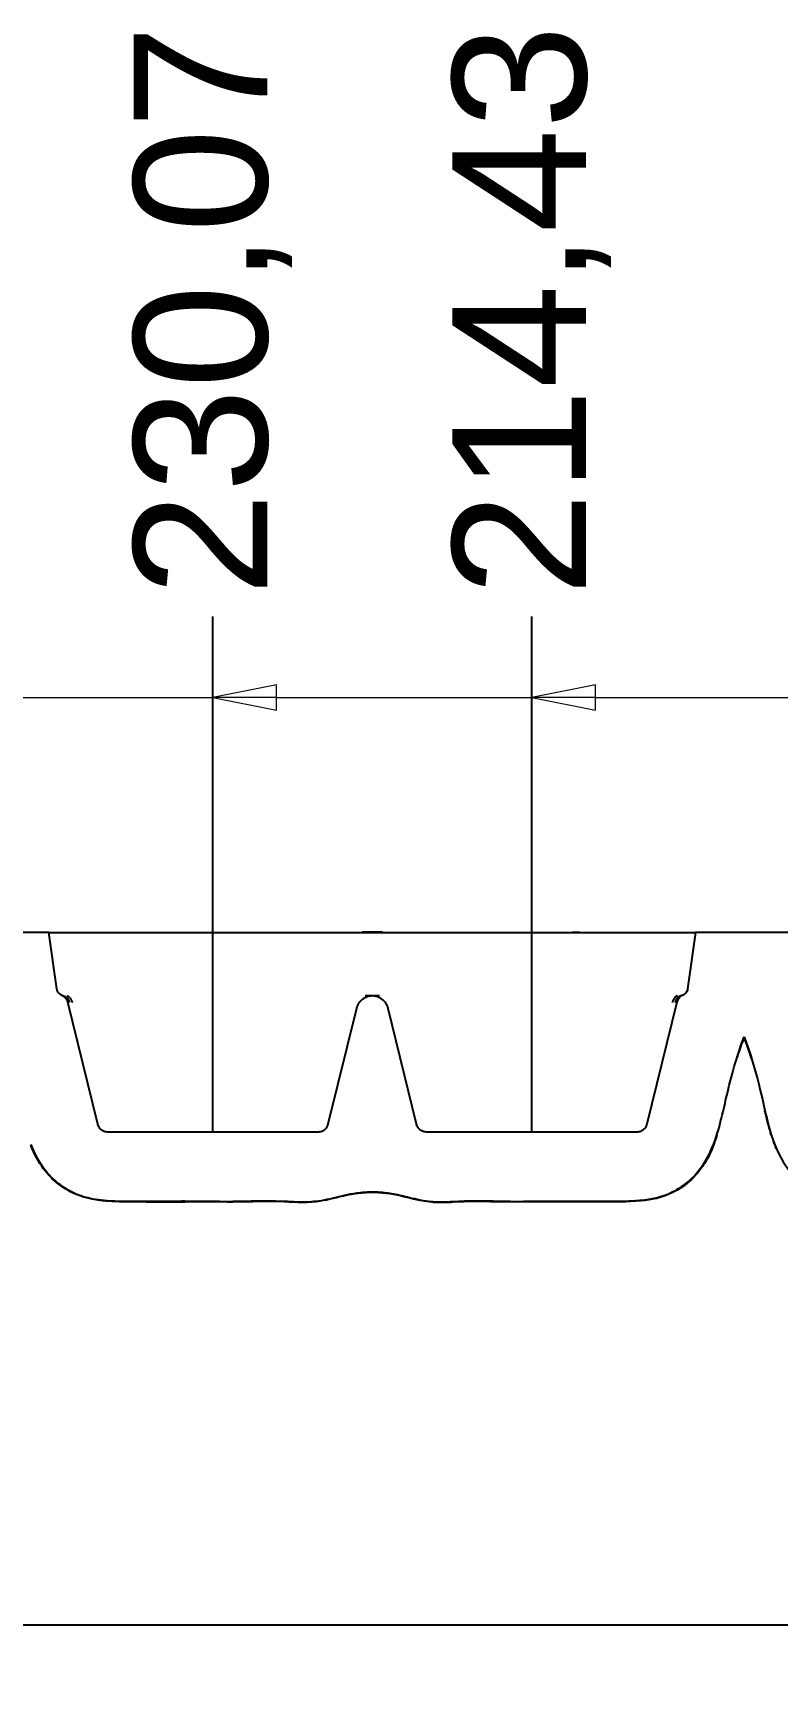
# Model space of a CAD drawing. Header units: millimetres. Extents: x 0 to 1486, y 0 to 1051.
# Drawn here: x 405.9 to 442.4, y 481.8 to 563.1 of the extents above; entities that cross this region are included whole.
import ezdxf

# ---------------------------------------------------------------- set-up
doc = ezdxf.new("R2010")
doc.units = ezdxf.units.MM
doc.header["$LTSCALE"] = 1.25
doc.layers.add('Bemaßungen(DIN)', color=7, linetype='Continuous', lineweight=5, true_color=0x262659)
doc.layers.add('Sichtbare Kanten(DIN)', color=7, linetype='Continuous', lineweight=25, true_color=0x262659)
doc.styles.add('Aktuell-DINGroßer Text', font='arial.ttf')
doc.dimstyles.new('STANDARD-DIN', dxfattribs={"dimscale": 1.25, "dimtxt": 5.25, "dimasz": 2.5, "dimexe": 3.175, "dimexo": 0, "dimgap": 0.8, "dimtad": 1, "dimrnd": 1e-08, "dimtxsty": 'Aktuell-DINGroßer Text', "dimcen": 0.09, "dimdle": 10, "dimclrd": 256, "dimclre": 256, "dimclrt": 256, "dimazin": 2, "dimtfac": 0.666667, "dimtmove": 0, "dimatfit": 3, "dimfxl": 1, "dimtolj": 1, "dimlwd": 25, "dimlwe": 25, "dimarcsym": 0})

# ---------------------------------------------------------------- blocks, each defined once
blk = doc.blocks.new('*D82')
at = {"layer": 'Bemaßungen(DIN)', "color": 250, "linetype": 'Continuous', "lineweight": 25, "true_color": 0x3f3f3f, "transparency": 16777216}
blk.add_line((430.322, 509.173), (430.322, 534.471), dxfattribs=at)
at = {"layer": 'Defpoints', "color": 0, "linetype": 'Continuous', "transparency": 16777216}
for p in [(430.322, 534.471), (430.322, 509.173), (644.748, 481.848)]:
    blk.add_point(p, dxfattribs=at)
at = {"layer": 'Bemaßungen(DIN)', "color": 179, "linetype": 'Continuous', "lineweight": 25, "true_color": 0x262659, "transparency": 16777216, "insert": (430.322, 535.471), "char_height": 6.5625, "attachment_point": 4, "rotation": 90, "style": 'Aktuell-DINGroßer Text'}
blk.add_mtext('\\A1;214,43', dxfattribs=at)
blk = doc.blocks.new('*D83')
at = {"layer": 'Bemaßungen(DIN)', "color": 250, "linetype": 'Continuous', "lineweight": 25, "true_color": 0x3f3f3f, "transparency": 16777216}
blk.add_line((414.675, 509.173), (414.675, 534.471), dxfattribs=at)
at = {"layer": 'Defpoints', "color": 0, "linetype": 'Continuous', "transparency": 16777216}
for p in [(414.675, 534.471), (414.675, 509.173), (644.748, 481.848)]:
    blk.add_point(p, dxfattribs=at)
at = {"layer": 'Bemaßungen(DIN)', "color": 179, "linetype": 'Continuous', "lineweight": 25, "true_color": 0x262659, "transparency": 16777216, "insert": (414.675, 535.471), "char_height": 6.5625, "attachment_point": 4, "rotation": 90, "style": 'Aktuell-DINGroßer Text'}
blk.add_mtext('\\A1;230,07', dxfattribs=at)
blk = doc.blocks.new('*D84')
at = {"layer": 'Bemaßungen(DIN)', "color": 250, "linetype": 'Continuous', "lineweight": 25, "true_color": 0x3f3f3f, "transparency": 16777216}
blk.add_line((396.822, 509.173), (396.822, 534.471), dxfattribs=at)
at = {"layer": 'Defpoints', "color": 0, "linetype": 'Continuous', "transparency": 16777216}
for p in [(396.822, 534.471), (396.822, 509.173), (644.748, 481.848)]:
    blk.add_point(p, dxfattribs=at)
at = {"layer": 'Bemaßungen(DIN)', "color": 179, "linetype": 'Continuous', "lineweight": 25, "true_color": 0x262659, "transparency": 16777216, "insert": (396.822, 535.471), "char_height": 6.5625, "attachment_point": 4, "rotation": 90, "style": 'Aktuell-DINGroßer Text'}
blk.add_mtext('\\A1;247,93', dxfattribs=at)
blk = doc.blocks.new('*D85')
at = {"layer": 'Bemaßungen(DIN)', "color": 250, "linetype": 'Continuous', "lineweight": 25, "true_color": 0x3f3f3f, "transparency": 16777216}
blk.add_line((381.175, 509.173), (381.175, 534.471), dxfattribs=at)
at = {"layer": 'Defpoints', "color": 0, "linetype": 'Continuous', "transparency": 16777216}
for p in [(381.175, 534.471), (381.175, 509.173), (644.748, 481.848)]:
    blk.add_point(p, dxfattribs=at)
at = {"layer": 'Bemaßungen(DIN)', "color": 179, "linetype": 'Continuous', "lineweight": 25, "true_color": 0x262659, "transparency": 16777216, "insert": (381.175, 535.471), "char_height": 6.5625, "attachment_point": 4, "rotation": 90, "style": 'Aktuell-DINGroßer Text'}
blk.add_mtext('\\A1;263,57', dxfattribs=at)
blk = doc.blocks.new('*D86')
at = {"layer": 'Bemaßungen(DIN)', "color": 250, "linetype": 'Continuous', "lineweight": 25, "true_color": 0x3f3f3f, "transparency": 16777216}
blk.add_line((363.322, 509.173), (363.322, 534.471), dxfattribs=at)
at = {"layer": 'Defpoints', "color": 0, "linetype": 'Continuous', "transparency": 16777216}
for p in [(363.322, 534.471), (363.322, 509.173), (644.748, 481.848)]:
    blk.add_point(p, dxfattribs=at)
at = {"layer": 'Bemaßungen(DIN)', "color": 179, "linetype": 'Continuous', "lineweight": 25, "true_color": 0x262659, "transparency": 16777216, "insert": (363.322, 535.471), "char_height": 6.5625, "attachment_point": 4, "rotation": 90, "style": 'Aktuell-DINGroßer Text'}
blk.add_mtext('\\A1;281,43', dxfattribs=at)
blk = doc.blocks.new('*D87')
at = {"layer": 'Bemaßungen(DIN)', "color": 250, "linetype": 'Continuous', "lineweight": 25, "true_color": 0x3f3f3f, "transparency": 16777216}
blk.add_line((347.675, 509.173), (347.675, 534.471), dxfattribs=at)
at = {"layer": 'Defpoints', "color": 0, "linetype": 'Continuous', "transparency": 16777216}
for p in [(347.675, 534.471), (347.675, 509.173), (644.748, 481.848)]:
    blk.add_point(p, dxfattribs=at)
at = {"layer": 'Bemaßungen(DIN)', "color": 179, "linetype": 'Continuous', "lineweight": 25, "true_color": 0x262659, "transparency": 16777216, "insert": (347.675, 535.471), "char_height": 6.5625, "attachment_point": 4, "rotation": 90, "style": 'Aktuell-DINGroßer Text'}
blk.add_mtext('\\A1;297,07', dxfattribs=at)
blk = doc.blocks.new('*D88')
at = {"layer": 'Bemaßungen(DIN)', "color": 250, "linetype": 'Continuous', "lineweight": 25, "true_color": 0x3f3f3f, "transparency": 16777216}
blk.add_line((329.822, 509.173), (329.822, 534.471), dxfattribs=at)
at = {"layer": 'Defpoints', "color": 0, "linetype": 'Continuous', "transparency": 16777216}
for p in [(329.822, 534.471), (329.822, 509.173), (644.748, 481.848)]:
    blk.add_point(p, dxfattribs=at)
at = {"layer": 'Bemaßungen(DIN)', "color": 179, "linetype": 'Continuous', "lineweight": 25, "true_color": 0x262659, "transparency": 16777216, "insert": (329.822, 535.471), "char_height": 6.5625, "attachment_point": 4, "rotation": 90, "style": 'Aktuell-DINGroßer Text'}
blk.add_mtext('\\A1;314,93', dxfattribs=at)
blk = doc.blocks.new('*D89')
at = {"layer": 'Bemaßungen(DIN)', "color": 250, "linetype": 'Continuous', "lineweight": 25, "true_color": 0x3f3f3f, "transparency": 16777216}
blk.add_line((314.175, 509.173), (314.175, 534.471), dxfattribs=at)
at = {"layer": 'Defpoints', "color": 0, "linetype": 'Continuous', "transparency": 16777216}
for p in [(314.175, 534.471), (314.175, 509.173), (644.748, 481.848)]:
    blk.add_point(p, dxfattribs=at)
at = {"layer": 'Bemaßungen(DIN)', "color": 179, "linetype": 'Continuous', "lineweight": 25, "true_color": 0x262659, "transparency": 16777216, "insert": (314.175, 535.471), "char_height": 6.5625, "attachment_point": 4, "rotation": 90, "style": 'Aktuell-DINGroßer Text'}
blk.add_mtext('\\A1;330,57', dxfattribs=at)
blk = doc.blocks.new('*D90')
at = {"layer": 'Bemaßungen(DIN)', "color": 250, "linetype": 'Continuous', "lineweight": 25, "true_color": 0x3f3f3f, "transparency": 16777216}
blk.add_line((296.322, 509.173), (296.322, 534.471), dxfattribs=at)
at = {"layer": 'Defpoints', "color": 0, "linetype": 'Continuous', "transparency": 16777216}
for p in [(296.322, 534.471), (296.322, 509.173), (644.748, 481.848)]:
    blk.add_point(p, dxfattribs=at)
at = {"layer": 'Bemaßungen(DIN)', "color": 179, "linetype": 'Continuous', "lineweight": 25, "true_color": 0x262659, "transparency": 16777216, "insert": (296.322, 535.471), "char_height": 6.5625, "attachment_point": 4, "rotation": 90, "style": 'Aktuell-DINGroßer Text'}
blk.add_mtext('\\A1;348,43', dxfattribs=at)
blk = doc.blocks.new('*D91')
at = {"layer": 'Bemaßungen(DIN)', "color": 250, "linetype": 'Continuous', "lineweight": 25, "true_color": 0x3f3f3f, "transparency": 16777216}
blk.add_line((280.675, 509.173), (280.675, 534.471), dxfattribs=at)
at = {"layer": 'Defpoints', "color": 0, "linetype": 'Continuous', "transparency": 16777216}
for p in [(280.675, 534.471), (280.675, 509.173), (644.748, 481.848)]:
    blk.add_point(p, dxfattribs=at)
at = {"layer": 'Bemaßungen(DIN)', "color": 179, "linetype": 'Continuous', "lineweight": 25, "true_color": 0x262659, "transparency": 16777216, "insert": (280.675, 535.471), "char_height": 6.5625, "attachment_point": 4, "rotation": 90, "style": 'Aktuell-DINGroßer Text'}
blk.add_mtext('\\A1;364,07', dxfattribs=at)
blk = doc.blocks.new('*D92')
at = {"layer": 'Bemaßungen(DIN)', "color": 250, "linetype": 'Continuous', "lineweight": 25, "true_color": 0x3f3f3f, "transparency": 16777216}
blk.add_line((262.822, 509.173), (262.822, 534.471), dxfattribs=at)
at = {"layer": 'Defpoints', "color": 0, "linetype": 'Continuous', "transparency": 16777216}
for p in [(262.822, 534.471), (262.822, 509.173), (644.748, 481.848)]:
    blk.add_point(p, dxfattribs=at)
at = {"layer": 'Bemaßungen(DIN)', "color": 179, "linetype": 'Continuous', "lineweight": 25, "true_color": 0x262659, "transparency": 16777216, "insert": (262.822, 535.471), "char_height": 6.5625, "attachment_point": 4, "rotation": 90, "style": 'Aktuell-DINGroßer Text'}
blk.add_mtext('\\A1;381,93', dxfattribs=at)
blk = doc.blocks.new('*D93')
at = {"layer": 'Bemaßungen(DIN)', "color": 250, "linetype": 'Continuous', "lineweight": 25, "true_color": 0x3f3f3f, "transparency": 16777216}
blk.add_line((247.175, 509.173), (247.175, 534.471), dxfattribs=at)
at = {"layer": 'Defpoints', "color": 0, "linetype": 'Continuous', "transparency": 16777216}
for p in [(247.175, 534.471), (247.175, 509.173), (644.748, 481.848)]:
    blk.add_point(p, dxfattribs=at)
at = {"layer": 'Bemaßungen(DIN)', "color": 179, "linetype": 'Continuous', "lineweight": 25, "true_color": 0x262659, "transparency": 16777216, "insert": (247.175, 535.471), "char_height": 6.5625, "attachment_point": 4, "rotation": 90, "style": 'Aktuell-DINGroßer Text'}
blk.add_mtext('\\A1;397,57', dxfattribs=at)
blk = doc.blocks.new('2DTransSymbol3')
at = {"layer": 'Bemaßungen(DIN)'}
for p, q in [((334.24, 424.902), (331.74, 424.402)), ((334.24, 423.902), (334.24, 424.902)), ((346.758, 424.902), (344.258, 424.402)), ((346.758, 423.902), (346.758, 424.902)), ((319.958, 424.402), (331.74, 424.402)), ((334.24, 424.402), (331.74, 424.402)), ((331.74, 424.402), (334.24, 423.902)), ((334.24, 424.402), (344.258, 424.402)), ((346.758, 424.402), (344.258, 424.402)), ((344.258, 424.402), (346.758, 423.902)), ((346.758, 424.402), (360.94, 424.402))]:
    blk.add_line(p, q, dxfattribs=at)
at = {"layer": 'Bemaßungen(DIN)', "flags": 128}
for points in [[(334.24, 424.902), (331.74, 424.402), (334.24, 423.902), (334.24, 424.902)], [(346.758, 424.902), (344.258, 424.402), (346.758, 423.902), (346.758, 424.902)]]:
    blk.add_lwpolyline(points, dxfattribs=at)
at = {"layer": 'Bemaßungen(DIN)'}
for points in [[(334.24, 424.902), (331.74, 424.402), (334.24, 423.902), (334.24, 424.902)], [(346.758, 424.902), (344.258, 424.402), (346.758, 423.902), (346.758, 424.902)]]:
    blk.add_solid(points, dxfattribs=at)

msp = doc.modelspace()

# ---------------------------------------------------------------- linework, layer by layer
at = {"layer": 'Sichtbare Kanten(DIN)'}
for p, q in [((406.6335, 518.9728), (404.8635, 518.9728)), ((407.0236, 516.1971), (406.6335, 518.9728)), ((406.6335, 518.9728), (407.1286, 518.9728)), ((407.1286, 518.9728), (437.8683, 518.9728)), ((422.9985, 518.9828), (421.9985, 518.9828)), ((421.9985, 518.9728), (421.9985, 518.9828)), ((422.3985, 518.9778), (422.5985, 518.9778)), ((422.3985, 518.9728), (422.3985, 518.9778)), ((422.5985, 518.9728), (422.5985, 518.9778)), ((422.9985, 518.9728), (422.9985, 518.9828)), ((432.3253, 518.9778), (432.4119, 518.9778)), ((432.3253, 518.9728), (432.3253, 518.9778)), ((432.4119, 518.9778), (432.5851, 518.9778)), ((432.4119, 518.9728), (432.4119, 518.9778)), ((432.5851, 518.9778), (432.6717, 518.9778)), ((432.5851, 518.9728), (432.5851, 518.9778)), ((432.6717, 518.9728), (432.6717, 518.9778)), ((437.8683, 518.9728), (438.3635, 518.9728)), ((438.3635, 518.9728), (437.9734, 516.1971)), ((443.1335, 518.9728), (438.3635, 518.9728)), ((409.0271, 509.5535), (407.556, 515.5425)), ((421.7216, 515.2438), (420.3221, 509.5533)), ((424.6749, 509.5533), (423.2753, 515.2438)), ((437.4409, 515.5425), (435.9699, 509.5535)), ((419.8365, 509.1728), (409.5126, 509.1728)), ((435.4843, 509.1728), (425.1604, 509.1728)), ((503.7485, 484.9728), (377.7485, 484.9728))]:
    msp.add_line(p, q, dxfattribs=at)
for points, knots in [([(407.2644, 515.8841), (407.2607, 515.8857), (407.2569, 515.8873), (407.2254, 515.9018), (407.1993, 515.9175), (407.134, 515.968), (407.0995, 516.0074), (407.0442, 516.103), (407.0297, 516.1537), (407.0236, 516.1971)], [-0.032564493, -0.032564493, -0.032564493, -0.032564493, -0.03164921, -0.03164921, -0.024823703, -0.024823703, -0.013148435, -0.013148435, 0, 0, 0, 0]), ([(437.9734, 516.1971), (437.9691, 516.167), (437.9614, 516.1374), (437.9396, 516.0805), (437.9255, 516.0535), (437.8791, 515.9852), (437.8419, 515.9483), (437.7765, 515.9049), (437.7542, 515.8933), (437.7325, 515.8841)], [-0.03841676, -0.03841676, -0.03841676, -0.03841676, -0.031640555, -0.031640555, -0.024817551, -0.024817551, -0.013146152, -0.013146152, -0.007186253, -0.007186253, -0.007186253, -0.007186253]), ([(407.556, 515.5425), (407.5452, 515.5865), (407.5284, 515.629), (407.4838, 515.7083), (407.4562, 515.7446), (407.3747, 515.8261), (407.3191, 515.8611), (407.2644, 515.8841)], [-0.041058054, -0.041058054, -0.041058054, -0.041058054, -0.029401851, -0.029401851, -0.017790166, -0.017790166, 0, 0, 0, 0]), ([(407.2684, 515.8824), (407.2687, 515.8823), (407.269, 515.8822), (407.2693, 515.882), (407.2726, 515.8807), (407.2774, 515.8788), (407.2838, 515.8765), (407.2902, 515.8742), (407.2982, 515.8715), (407.3076, 515.8688), (407.3123, 515.8674), (407.3174, 515.866), (407.3227, 515.8647), (407.3254, 515.864), (407.3281, 515.8634), (407.3309, 515.8627), (407.3338, 515.8621), (407.3367, 515.8615), (407.3397, 515.8608)], [0.11911303, 0.11911303, 0.11911303, 0.11911303, 0.13277377, 0.13277377, 0.13277377, 0.26517816, 0.26517816, 0.26517816, 0.3981672, 0.3981672, 0.3981672, 0.46455773, 0.46455773, 0.46455773, 0.4977404, 0.4977404, 0.4977404, 0.53089997, 0.53089997, 0.53089997, 0.53089997]), ([(407.3397, 515.8608), (407.3555, 515.8576), (407.3711, 515.8532), (407.3864, 515.8476), (407.4054, 515.8407), (407.424, 515.832), (407.4417, 515.8216), (407.4524, 515.8154), (407.4628, 515.8085), (407.4728, 515.8011), (407.493, 515.7863), (407.5119, 515.7691), (407.5292, 515.7499), (407.5466, 515.7307), (407.5623, 515.7095), (407.5763, 515.6866), (407.5833, 515.6751), (407.5898, 515.6632), (407.5959, 515.6509), (407.6059, 515.6305), (407.6147, 515.609), (407.622, 515.5867), (407.6279, 515.5689), (407.6328, 515.5505), (407.6368, 515.5318)], [-1.0769104, -1.0769104, -1.0769104, -1.0769104, -0.9572537, -0.9572537, -0.9572537, -0.8077, -0.8077, -0.8077, -0.7179403, -0.7179403, -0.7179403, -0.5384552, -0.5384552, -0.5384552, -0.3589701, -0.3589701, -0.3589701, -0.2692104, -0.2692104, -0.2692104, -0.1196567, -0.1196567, -0.1196567, 0, 0, 0, 0]), ([(407.5187, 515.8608), (407.5304, 515.8576), (407.542, 515.8532), (407.5536, 515.8476), (407.5681, 515.8407), (407.5825, 515.832), (407.5965, 515.8216), (407.605, 515.8154), (407.6133, 515.8085), (407.6215, 515.8011), (407.6379, 515.7863), (407.6537, 515.7691), (407.6687, 515.7499), (407.6838, 515.7307), (407.698, 515.7095), (407.7112, 515.6866), (407.7178, 515.6751), (407.7241, 515.6632), (407.7302, 515.6509), (407.7402, 515.6305), (407.7495, 515.609), (407.7579, 515.5867), (407.7647, 515.5689), (407.7708, 515.5505), (407.7763, 515.5318)], [-1.0769104, -1.0769104, -1.0769104, -1.0769104, -0.9572537, -0.9572537, -0.9572537, -0.8077, -0.8077, -0.8077, -0.7179403, -0.7179403, -0.7179403, -0.5384552, -0.5384552, -0.5384552, -0.3589701, -0.3589701, -0.3589701, -0.2692104, -0.2692104, -0.2692104, -0.1196567, -0.1196567, -0.1196567, 0, 0, 0, 0]), ([(423.2753, 515.2438), (423.2528, 515.3355), (423.2135, 515.4235), (423.1234, 515.5567), (423.0616, 515.6342), (422.8771, 515.7646), (422.7789, 515.8083), (422.5694, 515.857), (422.4664, 515.8585), (422.2635, 515.8237), (422.1632, 515.7857), (421.9606, 515.6602), (421.8905, 515.5781), (421.7891, 515.4363), (421.7458, 515.3422), (421.7216, 515.2438)], [-0.14482378, -0.14482378, -0.14482378, -0.14482378, -0.11905508, -0.11905508, -0.101033, -0.101033, -0.08537461, -0.08537461, -0.06899068, -0.06899068, -0.0520285, -0.0520285, -0.03038629, -0.03038629, 0, 0, 0, 0]), ([(422.4985, 515.8527), (422.4928, 515.8527), (422.487, 515.8527), (422.481, 515.8527), (422.4751, 515.8527), (422.469, 515.8527), (422.4629, 515.8527), (422.4506, 515.8527), (422.4381, 515.8527), (422.4253, 515.8527), (422.4076, 515.8527), (422.3894, 515.8527), (422.37, 515.8527), (422.3615, 515.8527), (422.3528, 515.8527), (422.3441, 515.8527), (422.3151, 515.8527), (422.2846, 515.8527), (422.2524, 515.8527), (422.2363, 515.8527), (422.2198, 515.8527), (422.2029, 515.8527), (422.1945, 515.8527), (422.186, 515.8527), (422.1773, 515.8527), (422.1686, 515.8527), (422.1598, 515.8527), (422.151, 515.8527)], [0, 0, 0, 0, 0.03587341, 0.03587341, 0.03587341, 0.0717053, 0.0717053, 0.0717053, 0.1433193, 0.1433193, 0.1433193, 0.24303135, 0.24303135, 0.24303135, 0.28653169, 0.28653169, 0.28653169, 0.42986377, 0.42986377, 0.42986377, 0.50150274, 0.50150274, 0.50150274, 0.53727845, 0.53727845, 0.53727845, 0.57301031, 0.57301031, 0.57301031, 0.57301031]), ([(422.8458, 515.8527), (422.837, 515.8527), (422.8282, 515.8527), (422.8195, 515.8527), (422.8108, 515.8527), (422.8023, 515.8527), (422.7938, 515.8527), (422.7769, 515.8527), (422.7604, 515.8527), (422.7444, 515.8527), (422.7111, 515.8527), (422.6796, 515.8527), (422.6498, 515.8527), (422.622, 515.8527), (422.5966, 515.8527), (422.5719, 515.8527), (422.559, 515.8527), (422.5464, 515.8527), (422.5341, 515.8527), (422.5279, 515.8527), (422.5218, 515.8527), (422.5159, 515.8527), (422.5099, 515.8527), (422.5042, 515.8527), (422.4985, 515.8527)], [0, 0, 0, 0, 0.03572786, 0.03572786, 0.03572786, 0.07149696, 0.07149696, 0.07149696, 0.14312065, 0.14312065, 0.14312065, 0.29141532, 0.29141532, 0.29141532, 0.4296401, 0.4296401, 0.4296401, 0.50120872, 0.50120872, 0.50120872, 0.53702595, 0.53702595, 0.53702595, 0.57289689, 0.57289689, 0.57289689, 0.57289689]), ([(437.4782, 515.8608), (437.4666, 515.8576), (437.4549, 515.8532), (437.4433, 515.8476), (437.4288, 515.8407), (437.4145, 515.832), (437.4004, 515.8216), (437.392, 515.8154), (437.3836, 515.8085), (437.3754, 515.8011), (437.359, 515.7863), (437.3432, 515.7691), (437.3282, 515.7499), (437.3131, 515.7307), (437.2989, 515.7095), (437.2857, 515.6866), (437.2791, 515.6751), (437.2728, 515.6632), (437.2668, 515.6509), (437.2567, 515.6305), (437.2474, 515.609), (437.239, 515.5867), (437.2323, 515.5689), (437.2261, 515.5505), (437.2206, 515.5318)], [-1.0769104, -1.0769104, -1.0769104, -1.0769104, -0.9572537, -0.9572537, -0.9572537, -0.8077, -0.8077, -0.8077, -0.7179403, -0.7179403, -0.7179403, -0.5384552, -0.5384552, -0.5384552, -0.3589701, -0.3589701, -0.3589701, -0.2692104, -0.2692104, -0.2692104, -0.1196567, -0.1196567, -0.1196567, 0, 0, 0, 0]), ([(437.6573, 515.8608), (437.6414, 515.8576), (437.6258, 515.8532), (437.6106, 515.8476), (437.5915, 515.8407), (437.573, 515.832), (437.5552, 515.8216), (437.5445, 515.8154), (437.5342, 515.8085), (437.5241, 515.8011), (437.5039, 515.7863), (437.485, 515.7691), (437.4677, 515.7499), (437.4504, 515.7307), (437.4346, 515.7095), (437.4206, 515.6866), (437.4136, 515.6751), (437.4071, 515.6632), (437.4011, 515.6509), (437.391, 515.6305), (437.3822, 515.609), (437.3749, 515.5867), (437.369, 515.5689), (437.3641, 515.5505), (437.3601, 515.5318)], [-1.0769104, -1.0769104, -1.0769104, -1.0769104, -0.9572537, -0.9572537, -0.9572537, -0.8077, -0.8077, -0.8077, -0.7179403, -0.7179403, -0.7179403, -0.5384552, -0.5384552, -0.5384552, -0.3589701, -0.3589701, -0.3589701, -0.2692104, -0.2692104, -0.2692104, -0.1196567, -0.1196567, -0.1196567, 0, 0, 0, 0]), ([(437.7325, 515.8841), (437.6907, 515.8665), (437.6514, 515.8433), (437.5801, 515.7867), (437.5486, 515.7538), (437.4808, 515.6605), (437.4551, 515.6001), (437.4409, 515.5425)], [-0.041058009, -0.041058009, -0.041058009, -0.041058009, -0.029401822, -0.029401822, -0.017790154, -0.017790154, 0, 0, 0, 0]), ([(437.7285, 515.8824), (437.7282, 515.8823), (437.7279, 515.8822), (437.7276, 515.882), (437.7244, 515.8807), (437.7195, 515.8788), (437.7131, 515.8765), (437.7067, 515.8742), (437.6987, 515.8715), (437.6893, 515.8688), (437.6846, 515.8674), (437.6796, 515.866), (437.6742, 515.8647), (437.6716, 515.864), (437.6688, 515.8634), (437.666, 515.8627), (437.6631, 515.8621), (437.6602, 515.8615), (437.6573, 515.8608)], [0.11911303, 0.11911303, 0.11911303, 0.11911303, 0.13277377, 0.13277377, 0.13277377, 0.26517816, 0.26517816, 0.26517816, 0.3981672, 0.3981672, 0.3981672, 0.46455773, 0.46455773, 0.46455773, 0.4977404, 0.4977404, 0.4977404, 0.53089997, 0.53089997, 0.53089997, 0.53089997]), ([(405.7448, 508.5662), (405.9258, 508.1019), (406.1585, 507.6616), (406.8486, 506.8002), (407.2659, 506.5014), (408.1029, 506.0305), (408.5904, 505.9), (409.8764, 505.7416), (410.8836, 505.7593), (413.172, 505.778), (414.1303, 505.7676), (416.8016, 505.7456), (416.9741, 505.8186), (418.5793, 505.7523), (419.1363, 505.6954), (420.4825, 505.8618), (421.1141, 506.1177), (423.1847, 506.3135), (423.9936, 506.0033), (425.8515, 505.6351), (426.2892, 505.7673), (428.0505, 505.8019), (428.2771, 505.7433), (430.9524, 505.7702), (431.9109, 505.7769), (434.0015, 505.7595), (434.9813, 505.7474), (436.2536, 505.866), (436.6727, 505.973), (437.5167, 506.3462), (437.9424, 506.6484), (438.6481, 507.3853), (438.9811, 507.8819), (439.5976, 509.4808), (439.7446, 510.4044), (440.3402, 512.7184), (440.5416, 513.3), (440.7473, 513.8456)], [-3.9172284, -3.9172284, -3.9172284, -3.9172284, -3.8214692, -3.8214692, -3.7047706, -3.7047706, -3.5352485, -3.5352485, -3.295073, -3.295073, -3.1220572, -3.1220572, -2.8127387, -2.8127387, -2.6124164, -2.6124164, -2.3742996, -2.3742996, -2.0399749, -2.0399749, -1.6358409, -1.6358409, -1.3467287, -1.3467287, -1.1853725, -1.1853725, -0.9947186, -0.9947186, -0.8399303, -0.8399303, -0.6534813, -0.6534813, -0.4624035, -0.4624035, -0.2304022, -0.2304022, -0.0514515, -0.0514515, -0.0514515, -0.0514515]), ([(440.747, 513.8204), (440.7014, 513.7029), (440.6582, 513.5895), (440.5975, 513.4261), (440.5763, 513.3674), (440.5644, 513.3343)], [0, 0, 0, 0, 0.06012121, 0.06012121, 0.10639814, 0.10639814, 0.10639814, 0.10639814]), ([(440.9215, 513.3584), (440.9125, 513.3831), (440.8978, 513.4235), (440.8455, 513.5645), (440.7988, 513.6872), (440.7469, 513.8202)], [0.5292577, 0.5292577, 0.5292577, 0.5292577, 0.56723113, 0.56723113, 0.6347179, 0.6347179, 0.6347179, 0.6347179]), ([(440.7476, 513.8292), (440.7475, 513.8286), (440.7473, 513.83), (440.7472, 513.8375), (440.7472, 513.8406), (440.7473, 513.8456)], [0.63425443, 0.63425443, 0.63425443, 0.63425443, 0.69730673, 0.69730673, 0.76174209, 0.76174209, 0.76174209, 0.76174209]), ([(440.7473, 513.8456), (441.4012, 512.1126), (441.6152, 510.8073), (442.0544, 509.0747), (442.2429, 508.4607), (442.8114, 507.4347), (443.1204, 507.0461), (443.8699, 506.4228), (444.2774, 506.1868), (445.3093, 505.8292), (445.9822, 505.7776), (448.4027, 505.7472), (449.8318, 505.7805), (452.3733, 505.7495), (452.9297, 505.8013), (454.6761, 505.7822), (455.0798, 505.7356), (456.5501, 505.7324), (457.3312, 506.016), (459.3686, 506.3764), (460.2627, 506.073), (462.2724, 505.6253), (462.7736, 505.7795), (464.4943, 505.794), (465.0175, 505.7702), (466.3956, 505.7475), (466.8722, 505.7794), (469.5633, 505.7714), (470.3708, 505.7506), (471.8782, 505.7817), (472.4133, 505.809), (473.1934, 505.9945), (473.7081, 506.1463), (474.8034, 506.9458), (475.1308, 507.3912), (475.4951, 507.9905), (475.6288, 508.2707), (475.7448, 508.5662)], [-6.7266715, -6.7266715, -6.7266715, -6.7266715, -6.1731585, -6.1731585, -5.9041106, -5.9041106, -5.6929301, -5.6929301, -5.505882, -5.505882, -5.2466192, -5.2466192, -4.8730818, -4.8730818, -4.5821771, -4.5821771, -4.4165099, -4.4165099, -4.088598, -4.088598, -3.4265446, -3.4265446, -2.5469025, -2.5469025, -2.1605333, -2.1605333, -1.5327547, -1.5327547, -1.0652755, -1.0652755, -0.770497, -0.770497, -0.6096173, -0.6096173, -0.455089, -0.455089, -0.3293672, -0.3293672, -0.3293672, -0.3293672]), ([(440.5733, 513.3599), (440.5733, 513.3599), (440.5733, 513.3598), (440.5722, 513.3565), (440.5632, 513.3316), (440.5283, 513.2301), (440.5081, 513.1708), (440.4529, 513.0055), (440.4229, 512.9113), (440.4006, 512.8405), (440.3986, 512.834), (440.3967, 512.8279)], [0.2243623, 0.2243623, 0.2243623, 0.2243623, 0.22949874, 0.22949874, 0.30247529, 0.30247529, 0.34631314, 0.34631314, 0.42830006, 0.42830006, 0.43708908, 0.43708908, 0.43708908, 0.43708908]), ([(441.1265, 512.7355), (441.1265, 512.7355), (441.1265, 512.7355), (441.1264, 512.7356), (441.1264, 512.7357), (441.1253, 512.7395), (441.1242, 512.7431), (441.1203, 512.7558), (441.1179, 512.7638), (441.1101, 512.7892), (441.1068, 512.8), (441.1009, 512.8192), (441.112, 512.7836), (441.0889, 512.8573), (441.0726, 512.9092), (441.0237, 513.0597), (440.9807, 513.1879), (440.9238, 513.3526), (440.9132, 513.3819), (440.913, 513.3823), (440.913, 513.3823), (440.913, 513.3823)], [0, 0, 0, 0, 0.00005244, 0.00005244, 0.00013086, 0.00013086, 0.00682302, 0.00682302, 0.02467171, 0.02467171, 0.0722948, 0.0722948, 0.18269792, 0.18269792, 0.24996747, 0.24996747, 0.33080159, 0.33080159, 0.41333378, 0.41333378, 0.41401095, 0.41401095, 0.41401095, 0.41401095]), ([(409.5126, 509.1728), (409.4662, 509.1728), (409.4196, 509.1793), (409.3299, 509.205), (409.2871, 509.2241), (409.1884, 509.2858), (409.1419, 509.3321), (409.0655, 509.4379), (409.0405, 509.4986), (409.0271, 509.5535)], [-0.049754628, -0.049754628, -0.049754628, -0.049754628, -0.040452638, -0.040452638, -0.031086489, -0.031086489, -0.016966202, -0.016966202, 0, 0, 0, 0]), ([(420.3221, 509.5533), (420.311, 509.5083), (420.2935, 509.4646), (420.2472, 509.3837), (420.2184, 509.3467), (420.135, 509.2655), (420.0789, 509.2314), (419.958, 509.1825), (419.8931, 509.1728), (419.8365, 509.1728)], [-0.049739569, -0.049739569, -0.049739569, -0.049739569, -0.040443211, -0.040443211, -0.031082737, -0.031082737, -0.016964086, -0.016964086, 0, 0, 0, 0]), ([(425.1604, 509.1728), (425.114, 509.1728), (425.0674, 509.1793), (424.9778, 509.2049), (424.935, 509.2241), (424.8362, 509.2857), (424.7897, 509.332), (424.7133, 509.4377), (424.6884, 509.4984), (424.6749, 509.5533)], [-0.049739571, -0.049739571, -0.049739571, -0.049739571, -0.040443213, -0.040443213, -0.031082739, -0.031082739, -0.016964087, -0.016964087, 0, 0, 0, 0]), ([(435.9699, 509.5535), (435.9588, 509.5084), (435.9413, 509.4647), (435.895, 509.3837), (435.8662, 509.3467), (435.7828, 509.2655), (435.7267, 509.2314), (435.6057, 509.1825), (435.5409, 509.1728), (435.4843, 509.1728)], [-0.049754642, -0.049754642, -0.049754642, -0.049754642, -0.040452648, -0.040452648, -0.031086496, -0.031086496, -0.016966204, -0.016966204, 0, 0, 0, 0]), ([(441.996, 509.3212), (441.9951, 509.3244), (441.994, 509.3281), (441.9793, 509.3801), (441.9504, 509.4834), (441.8968, 509.6899), (441.8797, 509.7573), (441.8401, 509.9175), (441.8162, 510.0167), (441.7858, 510.145), (441.7763, 510.1858), (441.7697, 510.2138), (441.7687, 510.2182), (441.7687, 510.2182)], [0.08536138, 0.08536138, 0.08536138, 0.08536138, 0.0925273, 0.0925273, 0.17804811, 0.17804811, 0.21314998, 0.21314998, 0.2557751, 0.2557751, 0.29396031, 0.29396031, 0.31291535, 0.31291535, 0.31291535, 0.31291535]), ([(442.0787, 509.042), (442.0391, 509.1823), (442.0026, 509.3242), (441.9597, 509.4964), (441.9516, 509.5289), (441.9418, 509.5686), (441.9395, 509.578), (441.9347, 509.5973), (441.9324, 509.6069), (441.9288, 509.6215), (441.9275, 509.6267), (441.9255, 509.6348), (441.9251, 509.6363), (441.9251, 509.6363)], [3.665508227, 3.665508227, 3.665508227, 3.665508227, 3.709308914, 3.709308914, 3.719384362, 3.719384362, 3.722635407, 3.722635407, 3.726618759, 3.726618759, 3.730606117, 3.730606117, 3.736226532, 3.736226532, 3.736226532, 3.736226532]), ([(439.4117, 509.0388), (439.4115, 509.0383), (439.4114, 509.0378), (439.3774, 508.9205), (439.3409, 508.803), (439.2047, 508.4046), (439.0872, 508.1274), (438.8257, 507.6564), (438.6914, 507.4564), (438.3077, 506.975), (438.0309, 506.7062), (437.3912, 506.2584), (437.0141, 506.0898), (436.3067, 505.8907), (435.9744, 505.8355), (435.0224, 505.7361), (434.3954, 505.7376), (432.5776, 505.7718), (431.3806, 505.7628), (428.8795, 505.7426), (427.573, 505.7857), (425.9595, 505.726), (425.6483, 505.7227), (424.9672, 505.7838), (424.5962, 505.8712), (423.9618, 506.0293), (423.6889, 506.0996), (423.4166, 506.1486)], [1.3376517, 1.3376517, 1.3376517, 1.3376517, 1.3378138, 1.3378138, 1.3745747, 1.3745747, 1.4641329, 1.4641329, 1.5366136, 1.5366136, 1.6515101, 1.6515101, 1.7716785, 1.7716785, 1.8720323, 1.8720323, 2.0590378, 2.0590378, 2.4178516, 2.4178516, 2.8093916, 2.8093916, 2.9024364, 2.9024364, 3.0146506, 3.0146506, 3.1024885, 3.1024885, 3.1024885, 3.1024885]), ([(442.3465, 508.3207), (442.3336, 508.3511), (442.3213, 508.3809), (442.293, 508.4503), (442.2777, 508.4892), (442.2465, 508.5699), (442.2324, 508.608), (442.2145, 508.6568), (442.209, 508.6719), (442.2007, 508.6951), (442.199, 508.6998), (442.199, 508.6998)], [3.26501741, 3.26501741, 3.26501741, 3.26501741, 3.275929447, 3.275929447, 3.291513243, 3.291513243, 3.312902725, 3.312902725, 3.331044382, 3.331044382, 3.355129035, 3.355129035, 3.355129035, 3.355129035]), ([(408.4556, 505.9606), (408.3291, 505.9934), (408.204, 506.0315), (407.7229, 506.2053), (407.3815, 506.3981), (406.8177, 506.8457), (406.5782, 507.0932), (406.1061, 507.7122), (405.8957, 508.1127), (405.7439, 508.5264)], [4.61487952, 4.61487952, 4.61487952, 4.61487952, 4.6541234, 4.6541234, 4.76833442, 4.76833442, 4.87127687, 4.87127687, 5.00373914, 5.00373914, 5.00373914, 5.00373914]), ([(438.9638, 507.9534), (438.9441, 507.9164), (438.9179, 507.8685), (438.8573, 507.7635), (438.8232, 507.7067), (438.7442, 507.5819), (438.6977, 507.5125), (438.5788, 507.3464), (438.5028, 507.2493), (438.2982, 507.0125), (438.1625, 506.8777), (437.839, 506.5979), (437.642, 506.4562), (437.2927, 506.2523), (437.1464, 506.1788), (436.9163, 506.0818), (436.8333, 506.0506), (436.6125, 505.9767), (436.4684, 505.9381), (436.2076, 505.8826), (436.0912, 505.8626), (435.8223, 505.8248), (435.6693, 505.8099), (435.3768, 505.7884), (435.2349, 505.7817), (434.9337, 505.771), (434.7705, 505.7672), (434.4133, 505.7619), (434.2246, 505.7607), (433.8961, 505.7606), (433.7503, 505.7612), (433.4556, 505.7631), (433.3061, 505.7644), (432.942, 505.7677), (432.7172, 505.7698), (432.3112, 505.7726), (432.1252, 505.7736), (431.6272, 505.7749), (431.3172, 505.7744), (430.5944, 505.7674), (430.1763, 505.76), (429.4353, 505.7557), (429.0956, 505.7586), (428.4637, 505.774), (428.1798, 505.7829), (427.5164, 505.7924), (427.1241, 505.783), (426.3689, 505.7441), (426.0099, 505.7243), (425.5293, 505.742), (425.4049, 505.7506), (425.0916, 505.7863), (424.8953, 505.822), (424.538, 505.8985), (424.3716, 505.9388), (423.9592, 506.0382), (423.7118, 506.0979), (423.3386, 506.1622), (423.2182, 506.179), (422.9581, 506.207), (422.8177, 506.2165), (422.4879, 506.227), (422.301, 506.2234), (421.987, 506.2011), (421.8614, 506.1882), (421.6298, 506.1566), (421.5242, 506.1389), (421.3069, 506.0975), (421.1932, 506.0729), (420.73, 505.967), (420.3617, 505.8687), (419.6773, 505.7516), (419.3621, 505.7314), (418.7773, 505.7351), (418.5084, 505.7499), (417.5961, 505.7965), (416.9499, 505.7853), (415.8724, 505.758), (415.438, 505.7553), (414.6362, 505.7627), (414.2553, 505.7692), (413.494, 505.7754), (413.1158, 505.7752), (412.5532, 505.7722), (412.3804, 505.771), (411.9836, 505.7677), (411.7628, 505.7654), (411.3, 505.7615), (411.0452, 505.76), (410.6319, 505.7616), (410.4759, 505.7631), (410.2091, 505.7679), (410.0955, 505.7706), (409.8253, 505.7792), (409.6646, 505.786), (409.3974, 505.8052), (409.2971, 505.814), (409.0167, 505.8453), (408.8286, 505.8742), (408.4984, 505.9464), (408.3503, 505.9873), (408.0981, 506.0744), (407.9851, 506.1197), (407.7354, 506.2351), (407.5988, 506.3089), (407.2775, 506.5076), (407.0977, 506.6414), (406.8017, 506.9029), (406.6787, 507.0264), (406.4743, 507.2624), (406.3887, 507.3732), (406.2634, 507.5524), (406.218, 507.6218), (406.1466, 507.7373), (406.1183, 507.7851), (406.0507, 507.9036), (406.0157, 507.9696), (405.9795, 508.0399), (405.9706, 508.0575), (405.9628, 508.073)], [0, 0, 0, 0, 0.0244161, 0.0244161, 0.0469707, 0.0469707, 0.0726876, 0.0726876, 0.1094001, 0.1094001, 0.1665666, 0.1665666, 0.2404249, 0.2404249, 0.288594, 0.288594, 0.3160715, 0.3160715, 0.3617626, 0.3617626, 0.3967191, 0.3967191, 0.4436172, 0.4436172, 0.4922044, 0.4922044, 0.5485263, 0.5485263, 0.6031145, 0.6031145, 0.6478396, 0.6478396, 0.694979, 0.694979, 0.7604354, 0.7604354, 0.8176359, 0.8176359, 0.9168985, 0.9168985, 1.0385378, 1.0385378, 1.1424981, 1.1424981, 1.2281738, 1.2281738, 1.3466428, 1.3466428, 1.4552244, 1.4552244, 1.4932907, 1.4932907, 1.5513819, 1.5513819, 1.6042123, 1.6042123, 1.682955, 1.682955, 1.7188176, 1.7188176, 1.7620438, 1.7620438, 1.8236254, 1.8236254, 1.8609418, 1.8609418, 1.8938574, 1.8938574, 1.9309597, 1.9309597, 2.0436258, 2.0436258, 2.1394412, 2.1394412, 2.2200736, 2.2200736, 2.41348, 2.41348, 2.5436923, 2.5436923, 2.6554037, 2.6554037, 2.7761645, 2.7761645, 2.8275494, 2.8275494, 2.8953345, 2.8953345, 2.9738169, 2.9738169, 3.0194319, 3.0194319, 3.0584167, 3.0584167, 3.1144729, 3.1144729, 3.1462418, 3.1462418, 3.2014636, 3.2014636, 3.2484058, 3.2484058, 3.2849602, 3.2849602, 3.3310765, 3.3310765, 3.3991312, 3.3991312, 3.451205, 3.451205, 3.4927848, 3.4927848, 3.5188525, 3.5188525, 3.5381516, 3.5381516, 3.5701865, 3.5701865, 3.5825698, 3.5825698, 3.5825698, 3.5825698]), ([(421.3619, 506.1077), (421.251, 506.0833), (421.1395, 506.0562), (420.8251, 505.9771), (420.619, 505.9221), (419.9905, 505.7773), (419.55, 505.7281), (418.7607, 505.7328), (418.4036, 505.7573), (417.2211, 505.8022), (416.3937, 505.7549), (413.86, 505.7473), (412.1531, 505.7263), (409.9641, 505.7551), (409.4733, 505.7775), (408.9944, 505.8511)], [3.3168253, 3.3168253, 3.3168253, 3.3168253, 3.3530144, 3.3530144, 3.4180787, 3.4180787, 3.5480892, 3.5480892, 3.65523, 3.65523, 3.9032486, 3.9032486, 4.4153436, 4.4153436, 4.5599868, 4.5599868, 4.5599868, 4.5599868])]:
    msp.add_open_spline(points, degree=3, knots=knots, dxfattribs=at)

# ---------------------------------------------------------------- block references
at = {"layer": 'Bemaßungen(DIN)', "xscale": 1.25, "yscale": 1.25, "zscale": 1.25}
msp.add_blockref('2DTransSymbol3', (0, 0), dxfattribs=at)

# ---------------------------------------------------------------- dimensions: what is measured, and where the dimension line sits
at = {"layer": 'Bemaßungen(DIN)', "color": 250, "linetype": 'Continuous', "lineweight": 25, "true_color": 0x3f3f3f}
for feature_location, picture, middle in [((247.1746, 509.1728), '*D93', (247.1746, 549.0905)), ((262.8223, 509.1728), '*D92', (262.8223, 549.0905)), ((280.6746, 509.1728), '*D91', (280.6746, 549.0905)), ((296.3223, 509.1728), '*D90', (296.3223, 549.0905)), ((314.1746, 509.1728), '*D89', (314.1746, 549.0905)), ((329.8223, 509.1728), '*D88', (329.8223, 549.0905)), ((347.6746, 509.1728), '*D87', (347.6746, 549.1487)), ((363.3223, 509.1728), '*D86', (363.3223, 549.1487)), ((381.1746, 509.1728), '*D85', (381.1746, 549.1487)), ((396.8223, 509.1728), '*D84', (396.8223, 549.1487)), ((414.6746, 509.1728), '*D83', (414.6746, 549.1487)), ((430.3223, 509.1728), '*D82', (430.3223, 549.1487))]:
    dim = msp.add_ordinate_dim(feature_location=feature_location, offset=(0, 25.2981), dtype=1, origin=(644.7485, 481.8478), dimstyle='STANDARD-DIN', override={"dimgap": 0.8, "dimtad": 0, "dimdec": 2, "dimtol": 0, "dimlim": 0, "dimtp": 0, "dimtm": 0, "dimtdec": 2}, dxfattribs=at)
    dim.commit()
    dim.dimension.update_dxf_attribs({"geometry": picture, "text_midpoint": middle})

doc.saveas('drawing.dxf')
